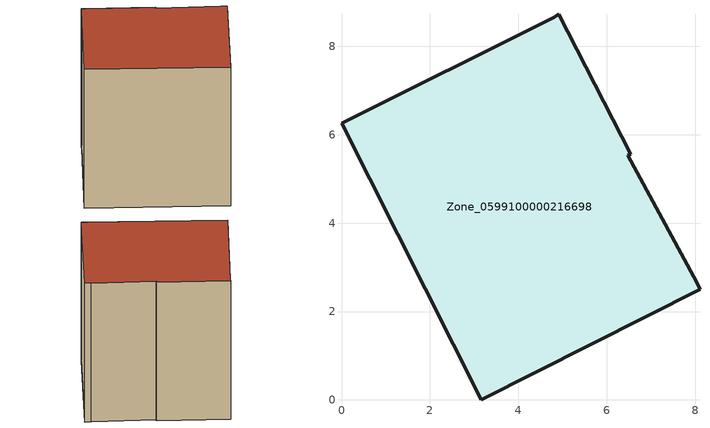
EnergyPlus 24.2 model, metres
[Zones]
Zone_0599100000216698
 floor ground (C_G): 6.54,5.56 6.47,5.54 7.97,2.79 8.11,2.51 3.16,0 0,6.26 4.79,8.64 4.92,8.73 z0
 wall outside (C_F): 3.16,0 8.11,2.51 7.97,2.79 6.47,5.54 6.54,5.56 4.92,8.73 4.79,8.64 0,6.26 3.16,0 z0:7.82
 roof outside (C_R): 6.47,5.54 6.54,5.56 4.92,8.73 4.79,8.64 0,6.26 3.16,0 8.11,2.51 7.97,2.79 z7.82
[BUILDING]
Pand.0599100000216698: North Axis=0; Terrain=City; Loads Convergence Tolerance Value=0.04; Temperature Convergence Tolerance Value=0.4; Solar Distribution=FullExterior; Maximum Number of Warmup Days=25; Minimum Number of Warmup Days=1
[Site:Location]
Rotterdam.The.Hague.AP_ZH_NLD Design_Conditions: Latitude=51.96; Longitude=4.45; Time Zone=1; Elevation=-4.5
[SITE:GROUNDTEMPERATURE:BUILDINGSURFACE]
18, 18, 18, 18, 18, 18, 18, 18, 18, 18, 18, 18
[MATERIAL] Thermal Absorptance=0.9; Solar Absorptance=0.7; Visible Absorptance=0.7
Name | Roughness | Thickness | Conductivity | Density | Specific Heat
G.TC.1946 | MediumSmooth | 0.15 | 1 | 540 | 1210
F.TC.1946 | Rough | 0.3 | 0.857143 | 1920 | 840
R.TC.1946 | MediumRough | 0.2 | 0.909091 | 1500 | 1000
[CONSTRUCTION]
C_G: G.TC.1946
C_F: F.TC.1946
C_R: R.TC.1946
[ZONE]
Zone_0599100000216698: Type=1; Multiplier=1; Ceiling Height=Autocalculate; Volume=Autocalculate; Floor Area=autocalculate; Part of Total Floor Area=Yes
[ZONEINFILTRATION:DESIGNFLOWRATE]
Infil_Zone_0599100000216698: Zone or ZoneList or Space or SpaceList=Zone_0599100000216698; Schedule=AlwaysOn; Design Flow Rate Calculation Method=Flow/Area; Flow Rate per Floor Area=0.003; Constant Term Coefficient=1; Temperature Term Coefficient=0; Velocity Term Coefficient=0; Velocity Squared Term Coefficient=0
[HVACTEMPLATE:ZONE:IDEALLOADSAIRSYSTEM]
Zone_0599100000216698: Maximum Heating Supply Air Temperature=50; Minimum Cooling Supply Air Temperature=13; Maximum Heating Supply Air Humidity Ratio=0.0156; Minimum Cooling Supply Air Humidity Ratio=0.0077; Heating Limit=NoLimit; Cooling Limit=NoLimit; Dehumidification Control Type=ConstantSensibleHeatRatio; Cooling Sensible Heat Ratio=0.7; Dehumidification Setpoint=60; Humidification Control Type=None; Humidification Setpoint=30; Outdoor Air Method=None; Outdoor Air Flow Rate per Person=0.00944; Outdoor Air Flow Rate per Zone Floor Area=0; Outdoor Air Flow Rate per Zone=0; Demand Controlled Ventilation Type=None; Outdoor Air Economizer Type=NoEconomizer; Heat Recovery Type=None; Sensible Heat Recovery Effectiveness=0.7; Latent Heat Recovery Effectiveness=0.65
[ZONECONTROL:THERMOSTAT]
ThermostatControl_Zone_0599100000216698: Zone or ZoneList=Zone_0599100000216698; Control Type Schedule=DualSetpointControlType; Control 1=Thermostat_Zone_0599100000216698; Temperature Difference Between Cutout And Setpoint=0
[THERMOSTATSETPOINT:DUALSETPOINT]
Thermostat_Zone_0599100000216698: Heating Setpoint Temperature Schedule=HeatingSetpoint_Zone_0599100000216698; Cooling Setpoint Temperature Schedule=CoolingSetpoint_Zone_0599100000216698
[SCHEDULE:COMPACT]
HeatingSetpoint_Zone_0599100000216698: Through: 12/31, For: AllDays, Until: 24:00, 21
CoolingSetpoint_Zone_0599100000216698: Through: 12/31, For: AllDays, Until: 24:00, 24
DualSetpointControlType: Through: 12/31, For: AllDays, Until: 24:00, 4
AlwaysOn: Through: 12/31, For: AllDays, Until: 24:00, 1
